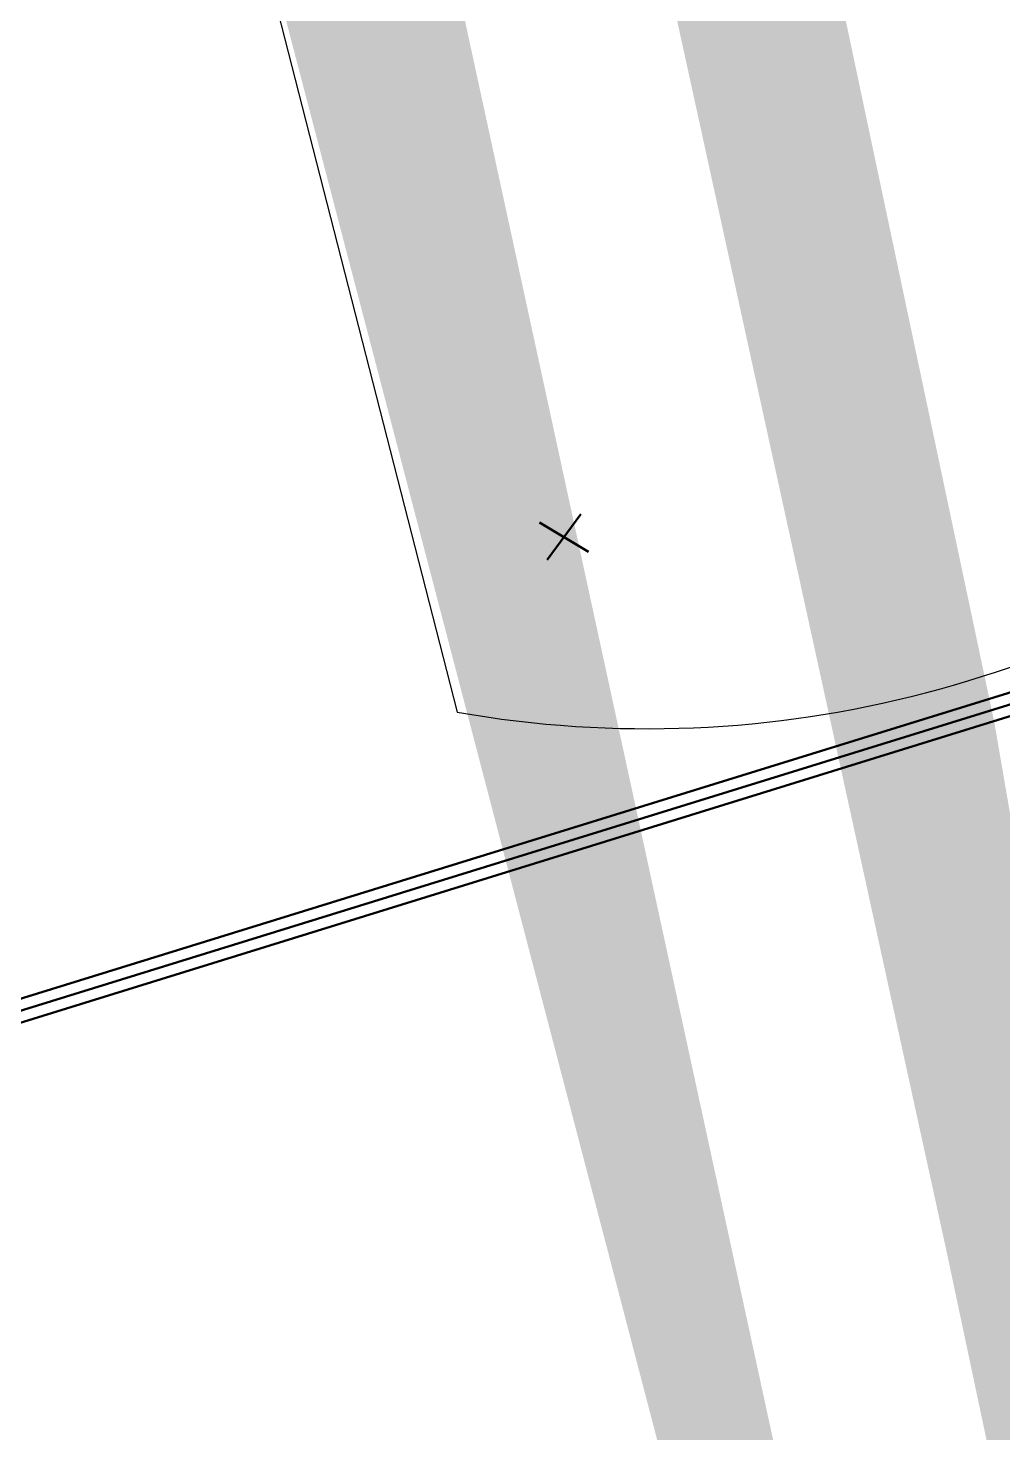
# Model space of a CAD drawing. Extents: x 9060 to 19887, y -4671 to 10703.
# Drawn here: x 10322.6 to 10365.5, y 9983.8 to 10045.6 of the extents above; entities that cross this region are included whole.
import ezdxf

# ---------------------------------------------------------------- set-up
doc = ezdxf.new("R2010")
doc.units = 0
for name, color, linetype, lineweight in [('-СЕТИ', 250, 'Continuous', 50), ('МГТ_НВК_В_переустройство', 4, 'В1', 50), ('МГТ_НВК_К2_демонтаж', 30, 'Continuous', 50)]:
    doc.layers.add(name, color=color, linetype=linetype, lineweight=lineweight)
doc.layers.add('МГТ_ГП_ЗДАНИЯ', color=12, linetype='Continuous', lineweight=50, true_color=0xbd0000)
doc.styles.get("Standard").update_dxf_attribs({"font": 'arial.ttf'})
doc.linetypes.add('В1', pattern='A,15,-0.65,["B1",Standard,S=1,R=0,X=0,Y=-1.25],-4', length=19.65)

# ---------------------------------------------------------------- blocks, each defined once
blk = doc.blocks.new('1')
at = {"layer": 'МГТ_НВК_К2_демонтаж'}
for p, q in [((99.394, 113.249), (101.245, 111.569)), ((99.394, 111.569), (101.245, 113.249))]:
    blk.add_line(p, q, dxfattribs=at)
blk = doc.blocks.new('НВК_переустройства_М.Пасс.(корр. 08.2017)')
at = {"layer": 'МГТ_НВК_В_переустройство'}
blk.add_line((10286.49, 9991.311), (10389.23, 10023.108), dxfattribs=at)
at = {"layer": 'МГТ_НВК_В_переустройство', "linetype": 'ByBlock'}
for p, q in [((10308.099, 9998.523), (10384.593, 10022.196)), ((10308.352, 9997.554), (10384.846, 10021.228))]:
    blk.add_line(p, q, dxfattribs=at)
at = {"layer": 'МГТ_НВК_К2_демонтаж', "color": 2, "rotation": 191.3268241721955}
blk.add_blockref('1', (10422.463, 10153.141), dxfattribs=at)
blk = doc.blocks.new('Вестибюль_30.10.19')
at = {"layer": 'МГТ_ГП_ЗДАНИЯ', "lineweight": 25}
blk.add_line((188396.712, -1747.547), (250227.682, -2531.955), dxfattribs=at)
blk.add_arc((206392.831, 17962.664), 48389.291, 334.94195262, 24.16745578, dxfattribs=at)

msp = doc.modelspace()

# ---------------------------------------------------------------- hatches: boundary and pattern name
at = {"layer": 'МГТ_ГП_ЗДАНИЯ', "lineweight": 30, "true_color": 0xf6dfe2, "transparency": 33554610}
h = msp.add_hatch(color=254, dxfattribs=at)
h.dxf.hatch_style = 1
edge = h.paths.add_edge_path()
edge.add_line((10357.038, 9958.028), (10360.692, 9959.035))
edge.add_line((10360.692, 9959.035), (10334.381, 10080.187))
edge.add_arc((9359.038, 9868.364), 998.08, 12.253079, 15.107684)
edge.add_line((10322.622, 10128.497), (10286.514, 10262.248))
edge.add_arc((9516.017, 10054.241), 798.08, 15.107684, 20.830796)
edge.add_line((10261.93, 10338.046), (10253.124, 10361.191))
edge.add_line((10253.124, 10361.191), (10247.888, 10359.679))
edge.add_line((10247.888, 10359.679), (10254.258, 10337.611))
edge.add_line((10254.258, 10337.611), (10268.441, 10289.691))
edge.add_arc((8152.541, 9663.416), 2206.638, 14.93145, 16.48798, ccw=False)
edge.add_line((10284.672, 10231.985), (10324.234, 10083.083))
edge.add_line((10324.234, 10083.083), (10355.018, 9965.361))
edge.add_line((10355.018, 9965.361), (10357.038, 9958.028))
h = msp.add_hatch(color=254, dxfattribs=at)
h.dxf.hatch_style = 1
h.paths.add_polyline_path([(10379.321, 9914.852), (10363.044, 9991.648), (10339.052, 10101.23), (10290.488, 10282.512), (10278.422, 10318.541), (10280.287, 10319.2), (10296.626, 10277.926), (10311.81, 10234.503), (10345.627, 10107.127), (10365.114, 10015.081), (10382.274, 9915.559)])

# ---------------------------------------------------------------- next in the draw order: block references
at = {"layer": '-СЕТИ'}
msp.add_blockref('НВК_переустройства_М.Пасс.(корр. 08.2017)', (0, 0), dxfattribs=at)

# ---------------------------------------------------------------- next in the draw order: block references
at = {"layer": 'МГТ_ГП_ЗДАНИЯ', "lineweight": 25, "xscale": 0.001, "yscale": 0.001, "zscale": 0.001, "rotation": 285.0963258502603}
msp.add_blockref('Вестибюль_30.10.19', (10278.747, 10257.768), dxfattribs=at)

doc.saveas('drawing.dxf')
